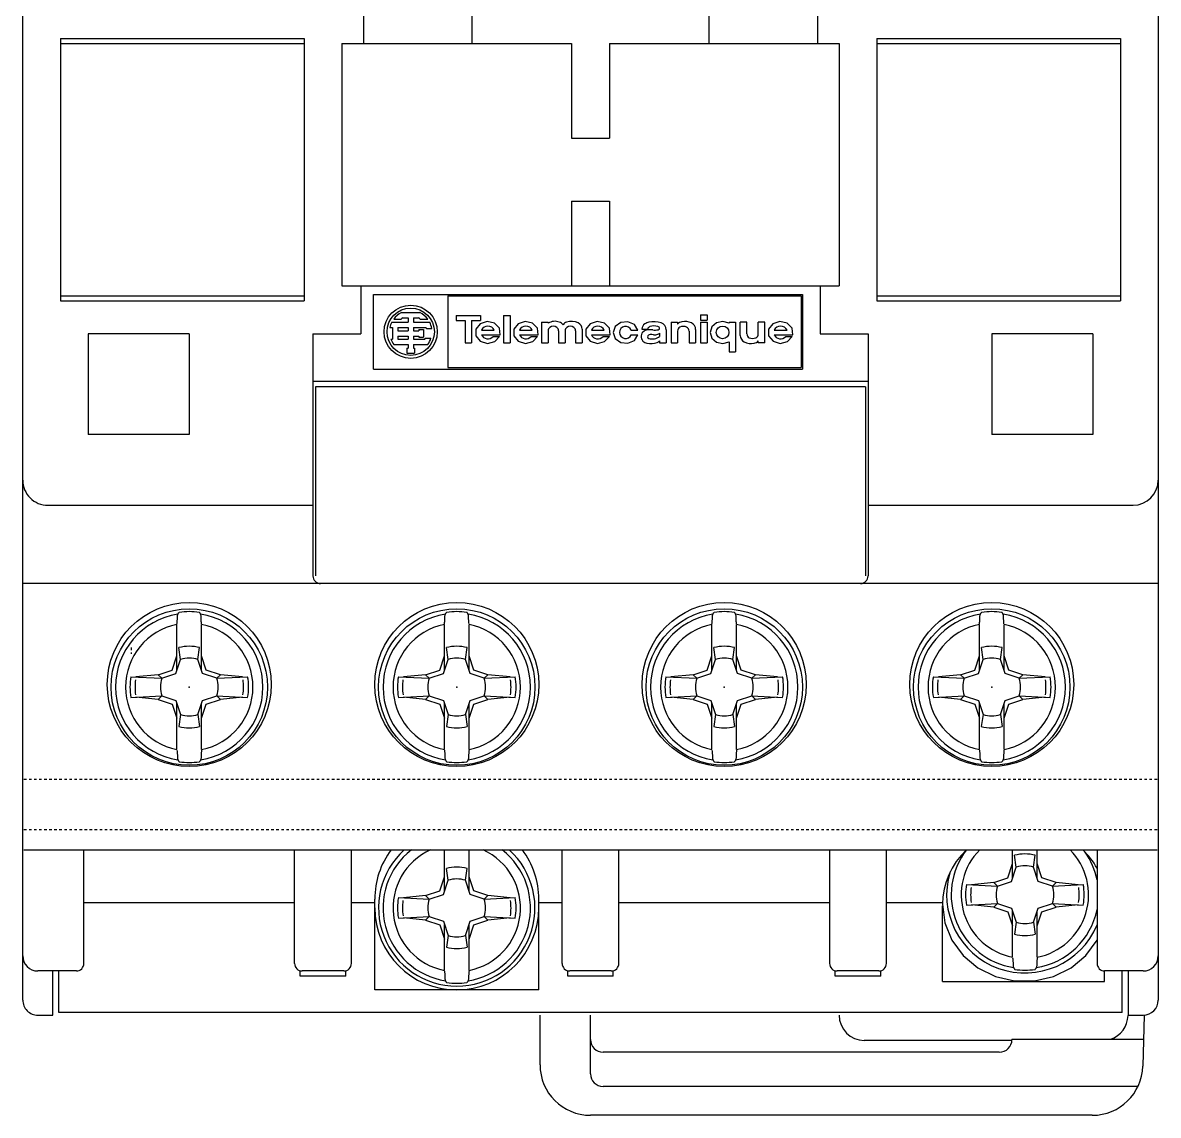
# Model space of a CAD drawing. Extents: x 0 to 45, y 0 to 74.3.
# Drawn here: x 0 to 45, y 0 to 43.29 of the extents above; entities that cross this region are included whole.
import ezdxf

# ---------------------------------------------------------------- set-up
doc = ezdxf.new("R2010")
doc.units = 0
doc.linetypes.add('CADRA_NC', pattern=[0.266568, 0.022214, -0.066642, 0.022214, -0.066642, 0.022214, -0.066642])
doc.layers.add('ALPHA', color=255, linetype='CONTINUOUS')
doc.layers.add('HACHURES', color=9, linetype='CONTINUOUS')

# ---------------------------------------------------------------- blocks, each defined once
blk = doc.blocks.new('SN_LC1E06-18')
at = {"layer": 'ALPHA'}
for p, q in [((0, -34.549942), (0, 34.549942)), ((44.999985, 34.549942), (44.999985, -34.549942)), ((13.5, 13.84996), (13.5, 3.34996)), ((17.800018, 13.84996), (17.800018, 3.34996)), ((27.200007, 3.34996), (27.200007, 13.84996)), ((31.499995, 13.84996), (31.499995, 3.34996)), ((1.5, 3.549957), (11.149994, 3.549957)), ((1.5, 3.549957), (1.5, -6.850037)), ((1.5, 3.34996), (11.149994, 3.34996)), ((11.149994, 3.549957), (11.149994, -6.850037)), ((12.649994, 3.34996), (21.75, 3.34996)), ((12.649994, 3.34996), (12.649994, -6.250046)), ((21.75, 3.34996), (21.75, -0.40004)), ((23.25, 3.34996), (32.350001, 3.34996)), ((23.25, 3.34996), (23.25, -0.40004)), ((32.350001, 3.34996), (32.350001, -6.250046)), ((33.850001, 3.549957), (43.499985, 3.549957)), ((33.850001, 3.549957), (33.850001, -6.850037)), ((33.850001, 3.34996), (43.499985, 3.34996)), ((43.499985, 3.549957), (43.499985, -6.850037)), ((21.75, -0.40004), (23.25, -0.40004)), ((21.75, -2.90004), (23.25, -2.90004)), ((21.75, -2.90004), (21.75, -6.250046)), ((23.25, -2.90004), (23.25, -6.250046)), ((12.649994, -6.250046), (32.350001, -6.250046)), ((13.400024, -6.250046), (13.400024, -8.15004)), ((31.600001, -6.250046), (31.600001, -8.15004)), ((1.5, -6.65004), (11.149994, -6.65004)), ((13.900024, -9.549988), (13.900024, -6.599621)), ((13.900024, -6.599621), (30.900008, -6.599621)), ((16.850389, -6.654057), (16.850389, -9.495552)), ((16.850389, -6.654057), (30.84558, -6.654057)), ((30.84558, -6.654057), (30.84558, -9.495552)), ((30.900008, -6.599621), (30.900008, -9.549988)), ((33.850001, -6.65004), (43.499985, -6.65004)), ((1.5, -6.850037), (11.149994, -6.850037)), ((33.850001, -6.850037), (43.499985, -6.850037)), ((14.700838, -7.569027), (14.995875, -7.569027)), ((15.007771, -7.31614), (15.742645, -7.31614)), ((15.0598, -7.526879), (15.269837, -7.526879)), ((15.269837, -7.526879), (15.269837, -7.695473)), ((15.480578, -7.526879), (15.690619, -7.526879)), ((15.480578, -7.526879), (15.480578, -7.695473)), ((15.75454, -7.569027), (16.049577, -7.569027)), ((17.171556, -7.427033), (17.171556, -7.624977)), ((17.171556, -7.427033), (18.147141, -7.427033)), ((17.171556, -7.624977), (17.528563, -7.624977)), ((17.528563, -7.624977), (17.528563, -8.515728)), ((17.790133, -7.624977), (18.147141, -7.624977)), ((17.790133, -7.624977), (17.790133, -8.515728)), ((18.147141, -7.427033), (18.147141, -7.624977)), ((19.055565, -7.427033), (19.317135, -7.427033)), ((19.055565, -7.427033), (19.055565, -8.515728)), ((19.317135, -7.427033), (19.317135, -8.515728)), ((26.856716, -7.407944), (27.118287, -7.407944)), ((26.856716, -7.407944), (26.856716, -7.609425)), ((26.856716, -7.609425), (27.118287, -7.609425)), ((27.118287, -7.407944), (27.118287, -7.609425)), ((14.549276, -7.906212), (14.65869, -7.906212)), ((14.622418, -7.695473), (15.269837, -7.695473)), ((14.65869, -7.906212), (14.65869, -8.369843)), ((14.869431, -7.906212), (15.269837, -7.906212)), ((14.869431, -7.906212), (14.869431, -8.032658)), ((14.869431, -8.032658), (15.269837, -8.032658)), ((15.269837, -7.906212), (15.269837, -8.032658)), ((15.480578, -7.695473), (16.127998, -7.695473)), ((15.480578, -7.906212), (15.480578, -8.032658)), ((15.480578, -7.906212), (15.984538, -7.906212)), ((15.480578, -8.032658), (15.691318, -8.032658)), ((15.691318, -7.990509), (15.880985, -7.990509)), ((15.691318, -7.990509), (15.691318, -8.032658)), ((15.880985, -7.990509), (15.880985, -8.285546)), ((15.994659, -7.948361), (16.208632, -7.948361)), ((18.180186, -8.010262), (18.686719, -8.010262)), ((19.68598, -8.010262), (20.192514, -8.010262)), ((20.561359, -7.688603), (20.822929, -7.688603)), ((20.561359, -7.688603), (20.561359, -8.515728)), ((20.822929, -7.688603), (20.822929, -7.739586)), ((20.822929, -8.033272), (20.822929, -8.515728)), ((21.232958, -8.033272), (21.232958, -8.515728)), ((21.494528, -8.033272), (21.494528, -8.515728)), ((21.904558, -8.033272), (21.904558, -8.515728)), ((22.166129, -7.976246), (22.166129, -8.515728)), ((22.534974, -8.010262), (23.041508, -8.010262)), ((24.112586, -8.008847), (24.377859, -8.008847)), ((24.537931, -7.971379), (24.767693, -7.971379)), ((25.499381, -7.992234), (25.499381, -8.515728)), ((25.690253, -7.688603), (25.951823, -7.688603)), ((25.690253, -7.688603), (25.690253, -8.515728)), ((25.951823, -7.688603), (25.951823, -7.770707)), ((25.951823, -8.045433), (25.951823, -8.515728)), ((26.40427, -8.045433), (26.40427, -8.515728)), ((26.66584, -7.979077), (26.66584, -8.515728)), ((26.856716, -7.688603), (27.118287, -7.688603)), ((26.856716, -7.688603), (26.856716, -8.515728)), ((27.118287, -7.688603), (27.118287, -8.515728)), ((27.990657, -7.688603), (28.252228, -7.688603)), ((27.990657, -7.688603), (27.990657, -7.730629)), ((28.252228, -7.688603), (28.252228, -8.864956)), ((28.697587, -7.688603), (28.436017, -7.688603)), ((28.436017, -8.225251), (28.436017, -7.688603)), ((28.697587, -8.15889), (28.697587, -7.688603)), ((29.411604, -7.688603), (29.150034, -7.688603)), ((29.150034, -8.158894), (29.150034, -7.688603)), ((29.411604, -8.515728), (29.411604, -7.688603)), ((29.780463, -8.010262), (30.286986, -8.010262)), ((2.600006, -8.15004), (2.600006, -12.149918)), ((6.600006, -8.15004), (2.600006, -8.15004)), ((6.600006, -8.15004), (6.600006, -12.149918)), ((11.5, -8.15004), (13.400024, -8.15004)), ((11.5, -8.15004), (11.5, -17.749955)), ((14.585564, -8.369843), (14.65869, -8.369843)), ((14.869431, -8.243397), (14.869431, -8.369843)), ((14.869431, -8.243397), (15.269837, -8.243397)), ((14.869431, -8.369843), (15.269837, -8.369843)), ((15.269837, -8.243397), (15.269837, -8.369843)), ((15.480578, -8.243397), (15.691318, -8.243397)), ((15.480578, -8.243397), (15.480578, -8.369843)), ((15.480578, -8.369843), (15.934365, -8.369843)), ((15.691318, -8.243397), (15.691318, -8.285546)), ((15.691318, -8.285546), (15.880985, -8.285546)), ((15.954652, -8.327694), (16.17934, -8.327694)), ((17.528563, -8.515728), (17.790133, -8.515728)), ((18.180186, -8.194065), (18.920585, -8.194065)), ((18.640774, -8.264759), (18.895683, -8.264759)), ((19.055565, -8.515728), (19.317135, -8.515728)), ((19.68598, -8.194065), (20.42638, -8.194065)), ((20.146573, -8.264759), (20.401477, -8.264759)), ((20.561359, -8.515728), (20.822929, -8.515728)), ((21.232958, -8.515728), (21.494528, -8.515728)), ((21.904558, -8.515728), (22.166129, -8.515728)), ((22.534974, -8.194065), (23.275374, -8.194065)), ((22.995563, -8.264759), (23.250472, -8.264759)), ((24.112586, -8.195481), (24.377859, -8.195481)), ((25.237811, -8.124478), (25.237811, -8.260319)), ((25.237811, -8.432515), (25.237811, -8.515728)), ((25.237811, -8.515728), (25.499381, -8.515728)), ((25.690253, -8.515728), (25.951823, -8.515728)), ((26.40427, -8.515728), (26.66584, -8.515728)), ((26.856716, -8.515728), (27.118287, -8.515728)), ((27.990657, -8.473698), (27.990657, -8.864956)), ((29.150034, -8.515728), (29.150034, -8.433621)), ((29.411604, -8.515728), (29.150034, -8.515728)), ((29.780463, -8.194065), (30.520858, -8.194065)), ((30.241057, -8.264759), (30.495955, -8.264759)), ((31.600001, -8.15004), (33.499995, -8.15004)), ((33.499995, -8.15004), (33.499995, -17.749955)), ((42.399994, -8.15004), (38.400004, -8.15004)), ((38.400004, -8.15004), (38.400004, -12.149918)), ((42.399994, -8.15004), (42.399994, -12.149918)), ((14.700838, -8.580582), (15.269837, -8.580582)), ((15.227688, -8.7281), (15.227688, -8.917767)), ((15.227688, -8.7281), (15.269837, -8.7281)), ((15.227688, -8.917767), (15.522726, -8.917767)), ((15.269837, -8.580582), (15.269837, -8.7281)), ((15.480578, -8.580582), (15.480578, -8.7281)), ((15.480578, -8.580582), (16.049577, -8.580582)), ((15.480578, -8.7281), (15.522726, -8.7281)), ((15.522726, -8.7281), (15.522726, -8.917767)), ((27.990657, -8.864956), (28.252228, -8.864956)), ((13.900024, -9.549988), (30.900008, -9.549988)), ((16.850389, -9.495552), (30.84558, -9.495552)), ((33.499995, -10.049973), (11.5, -10.049973)), ((11.600006, -10.24997), (11.600006, -17.749955)), ((33.400004, -10.24997), (11.600006, -10.24997)), ((33.400004, -10.24997), (33.400004, -17.749955)), ((6.600006, -12.149918), (2.600006, -12.149918)), ((42.399994, -12.149918), (38.400004, -12.149918)), ((1, -14.949875), (11.5, -14.949875)), ((33.499995, -14.949875), (43.999985, -14.949875)), ((44.999985, -18.049958), (0, -18.049958)), ((0.050018, -28.599915), (44.949966, -28.599915)), ((2.424988, -33.099915), (2.424988, -28.599915)), ((10.774994, -33.099915), (10.774994, -28.599915)), ((13.024994, -33.099915), (13.024994, -28.599915)), ((21.375, -33.099915), (21.375, -28.599915)), ((23.625, -33.099915), (23.625, -28.599915)), ((31.975001, -28.599915), (31.975001, -33.099915)), ((34.225001, -33.099915), (34.225001, -28.599915)), ((42.574997, -28.599915), (42.574997, -33.099915)), ((13.950012, -34.149887), (13.950012, -30.549942)), ((20.450012, -34.149887), (20.450012, -30.549942)), ((10.774994, -30.699845), (2.424988, -30.699845)), ((13.950012, -30.699845), (13.024994, -30.699845)), ((21.375, -30.699845), (20.450012, -30.699845)), ((31.975001, -30.699845), (23.625, -30.699845)), ((36.450541, -30.699845), (34.225001, -30.699845)), ((36.450541, -33.8172), (36.450541, -30.81427)), ((2.125, -33.399887), (0.600006, -33.399887)), ((1.200012, -35.149887), (1.200012, -33.399887)), ((1.425018, -35.049942), (1.425018, -33.399887)), ((11, -33.599915), (11, -33.399887)), ((12.799988, -33.599915), (11, -33.599915)), ((12.725006, -33.399887), (11.075012, -33.399887)), ((12.799988, -33.599915), (12.799988, -33.399887)), ((21.600006, -33.599915), (21.600006, -33.399887)), ((23.399994, -33.599915), (21.600006, -33.599915)), ((23.325012, -33.399887), (21.675018, -33.399887)), ((23.399994, -33.599915), (23.399994, -33.399887)), ((32.199977, -33.599915), (32.199977, -33.399887)), ((33.999965, -33.599915), (32.199977, -33.599915)), ((33.925014, -33.399887), (32.27502, -33.399887)), ((33.999965, -33.599915), (33.999965, -33.399887)), ((42.863693, -33.8172), (42.863693, -33.399887)), ((44.399994, -33.399887), (42.875, -33.399887)), ((43.574982, -35.049942), (43.574982, -33.399887)), ((43.799988, -33.399887), (43.799988, -35.149887)), ((20.450012, -34.149887), (13.950012, -34.149887)), ((36.450541, -33.8172), (42.863693, -33.8172)), ((43.574982, -35.049942), (1.425018, -35.049942)), ((0.600006, -35.149887), (1.200012, -35.149887)), ((20.500002, -37.11663), (20.500002, -35.150003)), ((22.500001, -37.473122), (22.500001, -35.150003)), ((43.799988, -35.149887), (44.399979, -35.149887)), ((44.438021, -35.149976), (44.385153, -37.168968)), ((39.164993, -36.149872), (33.349848, -36.149872)), ((38.699955, -36.616631), (23.000001, -36.616631)), ((42.385866, -39.116629), (22.500001, -39.116629))]:
    blk.add_line(p, q, dxfattribs=at)
at = {"layer": 'ALPHA', "color": 1}
for p, q in [((6.110968, -21.49446), (6.110968, -19.672717)), ((7.08771, -21.490465), (7.08771, -19.672454)), ((16.710974, -21.49446), (16.710974, -19.672717)), ((17.687716, -21.490465), (17.687716, -19.672454)), ((27.310976, -21.49446), (27.310976, -19.672717)), ((28.287718, -21.490465), (28.287718, -19.672454)), ((37.910966, -21.49446), (37.910966, -19.672717)), ((38.887708, -21.490465), (38.887708, -19.672454)), ((6.255001, -21.058115), (6.188255, -20.588275)), ((6.944998, -21.058119), (7.01115, -20.588115)), ((16.855007, -21.058115), (16.788261, -20.588275)), ((17.545004, -21.058119), (17.611156, -20.588115)), ((27.455009, -21.058115), (27.388263, -20.588275)), ((28.145006, -21.058119), (28.211158, -20.588115)), ((38.054999, -21.058115), (37.988253, -20.588275)), ((38.744996, -21.058119), (38.811148, -20.588115)), ((5.924326, -21.479507), (6.110963, -20.914083)), ((6.069668, -21.619578), (6.254997, -21.058116)), ((7.130326, -21.61957), (6.944997, -21.058111)), ((7.273033, -21.476864), (7.087705, -20.915405)), ((16.524332, -21.479507), (16.710969, -20.914083)), ((16.669674, -21.619578), (16.855003, -21.058116)), ((17.730332, -21.61957), (17.545003, -21.058111)), ((17.873039, -21.476864), (17.687711, -20.915405)), ((27.124334, -21.479507), (27.310971, -20.914083)), ((27.269676, -21.619578), (27.455005, -21.058116)), ((28.330334, -21.61957), (28.145005, -21.058111)), ((28.473041, -21.476864), (28.287713, -20.915405)), ((37.724324, -21.479507), (37.910961, -20.914083)), ((37.869666, -21.619578), (38.054995, -21.058116)), ((38.930324, -21.61957), (38.744995, -21.058111)), ((39.073031, -21.476864), (38.887703, -20.915405)), ((5.366837, -21.663527), (5.924327, -21.479509)), ((7.834495, -21.662197), (7.273036, -21.476869)), ((15.966843, -21.663527), (16.524333, -21.479509)), ((18.434501, -21.662197), (17.873042, -21.476869)), ((26.566845, -21.663527), (27.124335, -21.479509)), ((29.034503, -21.662197), (28.473044, -21.476869)), ((37.166835, -21.663527), (37.724325, -21.479509)), ((39.634493, -21.662197), (39.073034, -21.476869)), ((4.285885, -21.740842), (5.508218, -21.804902)), ((5.366839, -21.663524), (4.487256, -21.751396)), ((5.508211, -21.8049), (5.366838, -21.663528)), ((5.50821, -21.804897), (6.069669, -21.61957)), ((7.691787, -21.804903), (7.130329, -21.619574)), ((7.691787, -21.804904), (7.834493, -21.662197)), ((7.691793, -21.8049), (8.914127, -21.74084)), ((8.712755, -21.751394), (7.833173, -21.663523)), ((14.885891, -21.740842), (16.108224, -21.804902)), ((15.966845, -21.663524), (15.087262, -21.751396)), ((16.108217, -21.8049), (15.966844, -21.663528)), ((16.108216, -21.804897), (16.669675, -21.61957)), ((18.291793, -21.804903), (17.730335, -21.619574)), ((18.291793, -21.804904), (18.434499, -21.662197)), ((18.291799, -21.8049), (19.514133, -21.74084)), ((19.312761, -21.751394), (18.433179, -21.663523)), ((25.485893, -21.740842), (26.708226, -21.804902)), ((26.566847, -21.663524), (25.687264, -21.751396)), ((26.708219, -21.8049), (26.566846, -21.663528)), ((26.708218, -21.804897), (27.269677, -21.61957)), ((28.891795, -21.804903), (28.330337, -21.619574)), ((28.891795, -21.804904), (29.034501, -21.662197)), ((28.891801, -21.8049), (30.114135, -21.74084)), ((29.912763, -21.751394), (29.033181, -21.663523)), ((36.085883, -21.740842), (37.308216, -21.804902)), ((37.166837, -21.663524), (36.287254, -21.751396)), ((37.308209, -21.8049), (37.166836, -21.663528)), ((37.308208, -21.804897), (37.869667, -21.61957)), ((39.491785, -21.804903), (38.930327, -21.619574)), ((39.491785, -21.804904), (39.634491, -21.662197)), ((39.491791, -21.8049), (40.714125, -21.74084)), ((40.512753, -21.751394), (39.633171, -21.663523)), ((4.285884, -22.558954), (5.508218, -22.494894)), ((5.365501, -22.637611), (5.50821, -22.494903)), ((5.508208, -22.494906), (6.069667, -22.680235)), ((7.130328, -22.680231), (7.691789, -22.494902)), ((7.834494, -22.637611), (7.691785, -22.494902)), ((7.691792, -22.494891), (8.914126, -22.558951)), ((14.88589, -22.558954), (16.108224, -22.494894)), ((15.965507, -22.637611), (16.108216, -22.494903)), ((16.108214, -22.494906), (16.669673, -22.680235)), ((17.730334, -22.680231), (18.291795, -22.494902)), ((18.4345, -22.637611), (18.291791, -22.494902)), ((18.291798, -22.494891), (19.514132, -22.558951)), ((25.485892, -22.558954), (26.708226, -22.494894)), ((26.565509, -22.637611), (26.708218, -22.494903)), ((26.708216, -22.494906), (27.269675, -22.680235)), ((28.330336, -22.680231), (28.891797, -22.494902)), ((29.034502, -22.637611), (28.891793, -22.494902)), ((28.8918, -22.494891), (30.114134, -22.558951)), ((36.085882, -22.558954), (37.308216, -22.494894)), ((37.165499, -22.637611), (37.308208, -22.494903)), ((37.308206, -22.494906), (37.869665, -22.680235)), ((38.930326, -22.680231), (39.491787, -22.494902)), ((39.634492, -22.637611), (39.491783, -22.494902)), ((39.49179, -22.494891), (40.714124, -22.558951)), ((5.365499, -22.637607), (4.487265, -22.548402)), ((5.365498, -22.637613), (5.926961, -22.822943)), ((5.926962, -22.822939), (6.112289, -23.384396)), ((6.069669, -22.680231), (6.254995, -23.241683)), ((6.110968, -24.627091), (6.110968, -22.805344)), ((6.945, -23.241687), (7.130325, -22.680236)), ((7.08771, -24.627351), (7.08771, -22.809342)), ((7.08771, -23.3844), (7.273035, -22.822946)), ((7.273033, -22.822929), (7.834493, -22.637599)), ((8.712747, -22.548401), (7.834513, -22.637605)), ((15.965505, -22.637607), (15.087271, -22.548402)), ((15.965504, -22.637613), (16.526967, -22.822943)), ((16.526968, -22.822939), (16.712295, -23.384396)), ((16.669675, -22.680231), (16.855001, -23.241683)), ((16.710974, -24.627091), (16.710974, -22.805344)), ((17.545006, -23.241687), (17.730331, -22.680236)), ((17.687716, -24.627351), (17.687716, -22.809342)), ((17.687716, -23.3844), (17.873041, -22.822946)), ((17.873039, -22.822929), (18.434499, -22.637599)), ((19.312753, -22.548401), (18.434519, -22.637605)), ((26.565507, -22.637607), (25.687273, -22.548402)), ((26.565506, -22.637613), (27.126969, -22.822943)), ((27.12697, -22.822939), (27.312297, -23.384396)), ((27.269677, -22.680231), (27.455003, -23.241683)), ((27.310976, -24.627091), (27.310976, -22.805344)), ((28.145008, -23.241687), (28.330333, -22.680236)), ((28.287718, -24.627351), (28.287718, -22.809342)), ((28.287718, -23.3844), (28.473043, -22.822946)), ((28.473041, -22.822929), (29.034501, -22.637599)), ((29.912755, -22.548401), (29.034521, -22.637605)), ((37.165497, -22.637607), (36.287263, -22.548402)), ((37.165496, -22.637613), (37.726959, -22.822943)), ((37.72696, -22.822939), (37.912287, -23.384396)), ((37.869667, -22.680231), (38.054993, -23.241683)), ((37.910966, -24.627091), (37.910966, -22.805344)), ((38.744998, -23.241687), (38.930323, -22.680236)), ((38.887708, -24.627351), (38.887708, -22.809342)), ((38.887708, -23.3844), (39.073033, -22.822946)), ((39.073031, -22.822929), (39.634491, -22.637599)), ((40.512745, -22.548401), (39.634511, -22.637605)), ((6.255001, -23.241679), (6.187697, -23.711369)), ((6.944999, -23.24168), (7.011703, -23.711532)), ((16.855007, -23.241679), (16.787703, -23.711369)), ((17.545005, -23.24168), (17.611709, -23.711532)), ((27.455009, -23.241679), (27.387705, -23.711369)), ((28.145007, -23.24168), (28.211711, -23.711532)), ((38.054999, -23.241679), (37.987695, -23.711369)), ((38.744997, -23.24168), (38.811701, -23.711532)), ((16.710954, -30.244446), (16.710954, -28.599915)), ((17.687699, -30.24054), (17.687699, -28.599915)), ((39.225372, -29.723267), (39.225372, -28.599915)), ((40.202118, -29.719208), (40.202118, -28.599915)), ((39.038727, -29.708273), (39.225363, -29.142851)), ((39.369415, -29.286782), (39.302687, -28.817057)), ((40.059427, -29.286848), (40.125595, -28.816719)), ((40.38739, -29.70549), (40.202097, -29.144141)), ((16.524372, -30.229527), (16.711008, -29.664105)), ((16.855011, -29.808009), (16.78828, -29.338269)), ((17.545052, -29.807974), (17.6112, -29.337996)), ((17.873083, -30.226855), (17.687738, -29.665345)), ((39.184074, -29.848355), (39.36941, -29.286875)), ((40.244703, -29.848229), (40.05941, -29.286879)), ((16.669709, -30.369589), (16.85504, -29.808123)), ((17.730334, -30.369454), (17.545037, -29.808089)), ((37.400307, -29.969542), (38.622643, -30.033602)), ((38.481282, -29.892289), (37.60169, -29.98016)), ((38.622597, -30.03365), (38.481155, -29.892208)), ((38.481208, -29.892186), (39.038704, -29.708166)), ((38.622589, -30.033537), (39.18404, -29.848212)), ((40.80619, -30.033657), (40.244724, -29.848328)), ((40.948895, -29.890929), (40.387444, -29.705603)), ((40.806129, -30.033585), (40.948832, -29.890883)), ((40.80621, -30.033631), (42.02853, -29.96957)), ((41.827158, -29.980183), (40.947594, -29.892313)), ((14.885921, -30.490843), (16.108258, -30.554903)), ((15.96689, -30.413548), (15.087296, -30.501421)), ((16.108189, -30.55485), (15.966856, -30.413517)), ((15.966887, -30.413525), (16.524368, -30.229512)), ((16.108253, -30.55488), (16.669705, -30.369555)), ((18.291827, -30.554928), (17.730376, -30.369603)), ((18.434546, -30.412203), (17.873066, -30.226868)), ((18.291799, -30.554905), (18.434502, -30.412201)), ((18.291825, -30.554942), (19.514147, -30.490881)), ((19.312801, -30.501368), (18.433223, -30.413496)), ((37.400311, -30.787621), (38.622629, -30.723563)), ((38.479932, -30.866295), (37.601699, -30.77709)), ((38.479829, -30.866261), (38.622532, -30.723557)), ((38.479899, -30.866349), (39.041365, -31.05168)), ((38.622614, -30.723639), (39.18408, -30.908968)), ((39.184088, -30.908985), (39.369432, -31.470494)), ((39.225372, -32.855774), (39.225372, -31.03415)), ((40.059416, -31.470436), (40.244741, -30.908985)), ((40.202118, -32.856079), (40.202118, -31.038056)), ((40.244747, -30.909022), (40.806198, -30.723696)), ((40.387436, -31.051661), (40.948889, -30.866333)), ((40.948864, -30.866337), (40.806162, -30.723633)), ((40.806217, -30.723534), (42.028555, -30.787594)), ((41.827143, -30.777048), (40.948917, -30.866253)), ((14.885914, -31.308934), (16.108251, -31.244873)), ((15.96555, -31.387606), (15.087317, -31.298401)), ((15.965498, -31.387581), (16.108201, -31.244877)), ((15.965525, -31.387575), (16.527006, -31.572911)), ((16.108235, -31.244879), (16.669686, -31.430207)), ((16.669688, -31.430172), (16.855033, -31.991682)), ((17.545047, -31.991707), (17.730371, -31.430256)), ((17.730348, -31.430228), (18.2918, -31.2449)), ((17.873024, -31.572869), (18.43449, -31.387537)), ((18.434426, -31.387549), (18.291712, -31.244835)), ((18.291832, -31.244835), (19.514169, -31.308894)), ((19.312769, -31.298336), (18.434536, -31.387541)), ((39.041372, -31.051733), (39.22666, -31.613068)), ((39.369408, -31.470326), (39.302114, -31.939955)), ((40.05938, -31.470391), (40.126091, -31.940289)), ((40.202127, -31.61315), (40.387451, -31.051699)), ((16.527002, -31.572911), (16.712347, -32.134421)), ((16.710954, -33.377091), (16.710954, -31.555313)), ((17.687699, -33.377411), (17.687699, -31.559388)), ((17.687743, -32.134417), (17.873068, -31.572964)), ((16.855037, -31.991688), (16.78774, -32.461333)), ((17.544993, -31.991751), (17.611681, -32.461483))]:
    blk.add_line(p, q, dxfattribs=at)
at = {"layer": 'ALPHA'}
for points in [[(18.920589, -8.194065), (18.892838, -7.933536), (18.698707, -7.73408), (18.408507, -7.667936), (18.127342, -7.75906), (17.957045, -7.974449), (17.959294, -8.236092), (18.133274, -8.449229), (18.415974, -8.536665), (18.705005, -8.466732), (18.895685, -8.264759)], [(18.686722, -8.010259), (18.646131, -7.945552), (18.586672, -7.894739), (18.513619, -7.862329), (18.433454, -7.851196), (18.353289, -7.862329), (18.280237, -7.894739), (18.220777, -7.945552), (18.180186, -8.010258)], [(20.426407, -8.193969), (20.398593, -7.933455), (20.204425, -7.734038), (19.914222, -7.66794), (19.633083, -7.759096), (19.462823, -7.974496), (19.465102, -8.23613), (19.639096, -8.449247), (19.921791, -8.536665), (20.210809, -8.466727), (20.401479, -8.264759)], [(20.192517, -8.010259), (20.151926, -7.945552), (20.092466, -7.894739), (20.019413, -7.862329), (19.939249, -7.851196), (19.859084, -7.862329), (19.786031, -7.894739), (19.726572, -7.945552), (19.685981, -8.010258)], [(23.275401, -8.193969), (23.247587, -7.933455), (23.053419, -7.734038), (22.763217, -7.66794), (22.482077, -7.759096), (22.311817, -7.974496), (22.314096, -8.23613), (22.48809, -8.449247), (22.770785, -8.536665), (23.059803, -8.466727), (23.250474, -8.264759)], [(23.041511, -8.010259), (23.00092, -7.945552), (22.94146, -7.894739), (22.868408, -7.862329), (22.788243, -7.851196), (22.708078, -7.862329), (22.635025, -7.894739), (22.575566, -7.945552), (22.534975, -8.010258)], [(24.377858, -8.008845), (24.237822, -7.789861), (23.982445, -7.67476), (23.696676, -7.701828), (23.475572, -7.862062), (23.392679, -8.102162), (23.475572, -8.342262), (23.696677, -8.502496), (23.982446, -8.529564), (24.237822, -8.414462), (24.377858, -8.195478)], [(27.990659, -7.730629), (27.743064, -7.667453), (27.493193, -7.723216), (27.309411, -7.882661), (27.242003, -8.102162), (27.309411, -8.321663), (27.493193, -8.481107), (27.743064, -8.53687), (27.990659, -8.473695)], [(30.52088, -8.193969), (30.493065, -7.933455), (30.298898, -7.734038), (30.008695, -7.66794), (29.727555, -7.759096), (29.557295, -7.974496), (29.559575, -8.23613), (29.733568, -8.449247), (30.016263, -8.536665), (30.305281, -8.466727), (30.495952, -8.264759)], [(30.286989, -8.010259), (30.246398, -7.945552), (30.186939, -7.894739), (30.113886, -7.862329), (30.033721, -7.851196), (29.953556, -7.862329), (29.880504, -7.894739), (29.821044, -7.945552), (29.780453, -8.010258)], [(18.180186, -8.194065), (18.213956, -8.250554), (18.262226, -8.297241), (18.321807, -8.331041), (18.388764, -8.349721), (18.458673, -8.352048), (18.526915, -8.337867), (18.588984, -8.308116), (18.640779, -8.264759)], [(19.685981, -8.194065), (19.719751, -8.250554), (19.768021, -8.297241), (19.827602, -8.331041), (19.894558, -8.349721), (19.964467, -8.352048), (20.03271, -8.337867), (20.094779, -8.308116), (20.146573, -8.264759)], [(22.534975, -8.194065), (22.568745, -8.250554), (22.617015, -8.297241), (22.676596, -8.331041), (22.743553, -8.349721), (22.813461, -8.352048), (22.881704, -8.337867), (22.943773, -8.308116), (22.995568, -8.264759)], [(29.780453, -8.194065), (29.814223, -8.250554), (29.862493, -8.297241), (29.922074, -8.331041), (29.989031, -8.349721), (30.05894, -8.352048), (30.127182, -8.337867), (30.189251, -8.308116), (30.241046, -8.264759)]]:
    blk.add_lwpolyline(points, dxfattribs=at)
at = {"layer": 'ALPHA', "color": 1}
for points in [[(6.113218, -19.64443), (6.115897, -19.616251), (6.118809, -19.58812), (6.121758, -19.559976), (6.124549, -19.531759), (6.126985, -19.503409), (6.128869, -19.474863), (6.130006, -19.446063), (6.130331, -19.422771), (6.130458, -19.399404), (6.130798, -19.37609), (6.131759, -19.352956), (6.133751, -19.330131), (6.137183, -19.307743), (6.142465, -19.285919), (6.150006, -19.264788), (6.154639, -19.25471), (6.159855, -19.244839), (6.165593, -19.235186), (6.171792, -19.225762), (6.178394, -19.216577), (6.185337, -19.207641), (6.192561, -19.198964), (6.200006, -19.190556)], [(7.085708, -19.644195), (7.083258, -19.616045), (7.080553, -19.587944), (7.077788, -19.559831), (7.075157, -19.531647), (7.072854, -19.503331), (7.071072, -19.474823), (7.070006, -19.446063), (7.069715, -19.422768), (7.069605, -19.3994), (7.069269, -19.376085), (7.068303, -19.352952), (7.066299, -19.330128), (7.062853, -19.307741), (7.057557, -19.285918), (7.050006, -19.264788), (7.04537, -19.25471), (7.040153, -19.244839), (7.034415, -19.235187), (7.028216, -19.225762), (7.021616, -19.216577), (7.014674, -19.207641), (7.007451, -19.198964), (7.000006, -19.190556)], [(16.713224, -19.64443), (16.715903, -19.616251), (16.718815, -19.58812), (16.721764, -19.559976), (16.724555, -19.531759), (16.726991, -19.503409), (16.728875, -19.474863), (16.730012, -19.446063), (16.730337, -19.422771), (16.730464, -19.399404), (16.730804, -19.37609), (16.731765, -19.352956), (16.733757, -19.330131), (16.737189, -19.307743), (16.742471, -19.285919), (16.750012, -19.264788), (16.754645, -19.25471), (16.759861, -19.244839), (16.765599, -19.235186), (16.771798, -19.225762), (16.7784, -19.216577), (16.785343, -19.207641), (16.792567, -19.198964), (16.800012, -19.190556)], [(17.685714, -19.644195), (17.683264, -19.616045), (17.680559, -19.587944), (17.677794, -19.559831), (17.675163, -19.531647), (17.67286, -19.503331), (17.671078, -19.474823), (17.670012, -19.446063), (17.669721, -19.422768), (17.669611, -19.3994), (17.669275, -19.376085), (17.668309, -19.352952), (17.666305, -19.330128), (17.662859, -19.307741), (17.657563, -19.285918), (17.650012, -19.264788), (17.645376, -19.25471), (17.640159, -19.244839), (17.634421, -19.235187), (17.628222, -19.225762), (17.621622, -19.216577), (17.61468, -19.207641), (17.607457, -19.198964), (17.600012, -19.190556)], [(27.313226, -19.64443), (27.315905, -19.616251), (27.318817, -19.58812), (27.321766, -19.559976), (27.324557, -19.531759), (27.326993, -19.503409), (27.328877, -19.474863), (27.330014, -19.446063), (27.330339, -19.422771), (27.330466, -19.399404), (27.330806, -19.37609), (27.331767, -19.352956), (27.333759, -19.330131), (27.337191, -19.307743), (27.342473, -19.285919), (27.350014, -19.264788), (27.354647, -19.25471), (27.359863, -19.244839), (27.365601, -19.235186), (27.3718, -19.225762), (27.378402, -19.216577), (27.385345, -19.207641), (27.392569, -19.198964), (27.400014, -19.190556)], [(28.285716, -19.644195), (28.283266, -19.616045), (28.280561, -19.587944), (28.277796, -19.559831), (28.275165, -19.531647), (28.272862, -19.503331), (28.27108, -19.474823), (28.270014, -19.446063), (28.269723, -19.422768), (28.269613, -19.3994), (28.269277, -19.376085), (28.268311, -19.352952), (28.266307, -19.330128), (28.262861, -19.307741), (28.257565, -19.285918), (28.250014, -19.264788), (28.245378, -19.25471), (28.240161, -19.244839), (28.234423, -19.235187), (28.228224, -19.225762), (28.221624, -19.216577), (28.214682, -19.207641), (28.207459, -19.198964), (28.200014, -19.190556)], [(37.913216, -19.64443), (37.915895, -19.616251), (37.918807, -19.58812), (37.921756, -19.559976), (37.924547, -19.531759), (37.926983, -19.503409), (37.928867, -19.474863), (37.930004, -19.446063), (37.930329, -19.422771), (37.930456, -19.399404), (37.930796, -19.37609), (37.931757, -19.352956), (37.933749, -19.330131), (37.937181, -19.307743), (37.942463, -19.285919), (37.950004, -19.264788), (37.954637, -19.25471), (37.959853, -19.244839), (37.965591, -19.235186), (37.97179, -19.225762), (37.978392, -19.216577), (37.985335, -19.207641), (37.992559, -19.198964), (38.000004, -19.190556)], [(38.885706, -19.644195), (38.883256, -19.616045), (38.880551, -19.587944), (38.877786, -19.559831), (38.875155, -19.531647), (38.872852, -19.503331), (38.87107, -19.474823), (38.870004, -19.446063), (38.869713, -19.422768), (38.869603, -19.3994), (38.869267, -19.376085), (38.868301, -19.352952), (38.866297, -19.330128), (38.862851, -19.307741), (38.857555, -19.285918), (38.850004, -19.264788), (38.845368, -19.25471), (38.840151, -19.244839), (38.834413, -19.235187), (38.828214, -19.225762), (38.821614, -19.216577), (38.814672, -19.207641), (38.807449, -19.198964), (38.800004, -19.190556)], [(6.113218, -24.65538), (6.115897, -24.683559), (6.118809, -24.71169), (6.121758, -24.739833), (6.124549, -24.768049), (6.126985, -24.7964), (6.128869, -24.824945), (6.130006, -24.853745), (6.130331, -24.877037), (6.130458, -24.900404), (6.130798, -24.923718), (6.131759, -24.946852), (6.133751, -24.969677), (6.137183, -24.992065), (6.142465, -25.013889), (6.150006, -25.03502), (6.154639, -25.045098), (6.159855, -25.054969), (6.165593, -25.064622), (6.171792, -25.074047), (6.178394, -25.083232), (6.185337, -25.092169), (6.192561, -25.100846), (6.200006, -25.109254)], [(7.085708, -24.65561), (7.083258, -24.68376), (7.080553, -24.711862), (7.077788, -24.739975), (7.075157, -24.76816), (7.072854, -24.796476), (7.071072, -24.824985), (7.070006, -24.853745), (7.069715, -24.87704), (7.069605, -24.900408), (7.069269, -24.923723), (7.068303, -24.946856), (7.066299, -24.96968), (7.062853, -24.992067), (7.057557, -25.013889), (7.050006, -25.03502), (7.04537, -25.045098), (7.040153, -25.054969), (7.034415, -25.064622), (7.028216, -25.074046), (7.021616, -25.083232), (7.014674, -25.092169), (7.007451, -25.100846), (7.000006, -25.109254)], [(16.713224, -24.65538), (16.715903, -24.683559), (16.718815, -24.71169), (16.721764, -24.739833), (16.724555, -24.768049), (16.726991, -24.7964), (16.728875, -24.824945), (16.730012, -24.853745), (16.730337, -24.877037), (16.730464, -24.900404), (16.730804, -24.923718), (16.731765, -24.946852), (16.733757, -24.969677), (16.737189, -24.992065), (16.742471, -25.013889), (16.750012, -25.03502), (16.754645, -25.045098), (16.759861, -25.054969), (16.765599, -25.064622), (16.771798, -25.074047), (16.7784, -25.083232), (16.785343, -25.092169), (16.792567, -25.100846), (16.800012, -25.109254)], [(17.685714, -24.65561), (17.683264, -24.68376), (17.680559, -24.711862), (17.677794, -24.739975), (17.675163, -24.76816), (17.67286, -24.796476), (17.671078, -24.824985), (17.670012, -24.853745), (17.669721, -24.87704), (17.669611, -24.900408), (17.669275, -24.923723), (17.668309, -24.946856), (17.666305, -24.96968), (17.662859, -24.992067), (17.657563, -25.013889), (17.650012, -25.03502), (17.645376, -25.045098), (17.640159, -25.054969), (17.634421, -25.064622), (17.628222, -25.074046), (17.621622, -25.083232), (17.61468, -25.092169), (17.607457, -25.100846), (17.600012, -25.109254)], [(27.313226, -24.65538), (27.315905, -24.683559), (27.318817, -24.71169), (27.321766, -24.739833), (27.324557, -24.768049), (27.326993, -24.7964), (27.328877, -24.824945), (27.330014, -24.853745), (27.330339, -24.877037), (27.330466, -24.900404), (27.330806, -24.923718), (27.331767, -24.946852), (27.333759, -24.969677), (27.337191, -24.992065), (27.342473, -25.013889), (27.350014, -25.03502), (27.354647, -25.045098), (27.359863, -25.054969), (27.365601, -25.064622), (27.3718, -25.074047), (27.378402, -25.083232), (27.385345, -25.092169), (27.392569, -25.100846), (27.400014, -25.109254)], [(28.285716, -24.65561), (28.283266, -24.68376), (28.280561, -24.711862), (28.277796, -24.739975), (28.275165, -24.76816), (28.272862, -24.796476), (28.27108, -24.824985), (28.270014, -24.853745), (28.269723, -24.87704), (28.269613, -24.900408), (28.269277, -24.923723), (28.268311, -24.946856), (28.266307, -24.96968), (28.262861, -24.992067), (28.257565, -25.013889), (28.250014, -25.03502), (28.245378, -25.045098), (28.240161, -25.054969), (28.234423, -25.064622), (28.228224, -25.074046), (28.221624, -25.083232), (28.214682, -25.092169), (28.207459, -25.100846), (28.200014, -25.109254)], [(37.913216, -24.65538), (37.915895, -24.683559), (37.918807, -24.71169), (37.921756, -24.739833), (37.924547, -24.768049), (37.926983, -24.7964), (37.928867, -24.824945), (37.930004, -24.853745), (37.930329, -24.877037), (37.930456, -24.900404), (37.930796, -24.923718), (37.931757, -24.946852), (37.933749, -24.969677), (37.937181, -24.992065), (37.942463, -25.013889), (37.950004, -25.03502), (37.954637, -25.045098), (37.959853, -25.054969), (37.965591, -25.064622), (37.97179, -25.074047), (37.978392, -25.083232), (37.985335, -25.092169), (37.992559, -25.100846), (38.000004, -25.109254)], [(38.885706, -24.65561), (38.883256, -24.68376), (38.880551, -24.711862), (38.877786, -24.739975), (38.875155, -24.76816), (38.872852, -24.796476), (38.87107, -24.824985), (38.870004, -24.853745), (38.869713, -24.87704), (38.869603, -24.900408), (38.869267, -24.923723), (38.868301, -24.946856), (38.866297, -24.96968), (38.862851, -24.992067), (38.857555, -25.013889), (38.850004, -25.03502), (38.845368, -25.045098), (38.840151, -25.054969), (38.834413, -25.064622), (38.828214, -25.074046), (38.821614, -25.083232), (38.814672, -25.092169), (38.807449, -25.100846), (38.800004, -25.109254)], [(37.395019, -28.599864), (37.182305, -28.822084), (36.993654, -29.062798), (36.830869, -29.319705), (36.695505, -29.590351), (36.588856, -29.872149), (36.511942, -30.162405), (36.465497, -30.458345), (36.449966, -30.757141)], [(42.574996, -29.330252), (42.516704, -29.230661), (42.454522, -29.133179), (42.388536, -29.037939), (42.318837, -28.945073), (42.245521, -28.85471), (42.168691, -28.766974), (42.088451, -28.681986), (42.004913, -28.599863)], [(36.449966, -30.757142), (36.544279, -31.488965), (36.821744, -32.178314), (37.266257, -32.785181), (37.852019, -33.274342), (38.545034, -33.617409), (39.305079, -33.794469), (40.088044, -33.795247), (40.848484, -33.619698), (41.542266, -33.278009), (42.129124, -32.790013), (42.574996, -32.184031)], [(39.227638, -32.884227), (39.230317, -32.912396), (39.23323, -32.940512), (39.236181, -32.968638), (39.238972, -32.996838), (39.241408, -33.025173), (39.243293, -33.053708), (39.244431, -33.082505), (39.244755, -33.105798), (39.244881, -33.129168), (39.245219, -33.152487), (39.246178, -33.175626), (39.248168, -33.198457), (39.251598, -33.22085), (39.256879, -33.242677), (39.26442, -33.26381), (39.269053, -33.273888), (39.274269, -33.283757), (39.280008, -33.293408), (39.286208, -33.302829), (39.29281, -33.312012), (39.299753, -33.320946), (39.306978, -33.329622), (39.314423, -33.338028)], [(40.200131, -32.884354), (40.197679, -32.912506), (40.194973, -32.940611), (40.192206, -32.968727), (40.189573, -32.996914), (40.187268, -33.025233), (40.185484, -33.053744), (40.184418, -33.082505), (40.184127, -33.1058), (40.184016, -33.129172), (40.18368, -33.152492), (40.182713, -33.17563), (40.180709, -33.19846), (40.177261, -33.220852), (40.171965, -33.242678), (40.164413, -33.26381), (40.159778, -33.273887), (40.154563, -33.283756), (40.148827, -33.293407), (40.14263, -33.302829), (40.136031, -33.312012), (40.129091, -33.320946), (40.12187, -33.329622), (40.114426, -33.338028)], [(16.713218, -33.405383), (16.715897, -33.433571), (16.71881, -33.461714), (16.721761, -33.489871), (16.724552, -33.518101), (16.726989, -33.546464), (16.728874, -33.575017), (16.730011, -33.603821), (16.730335, -33.627108), (16.730461, -33.650461), (16.730799, -33.673755), (16.731758, -33.696866), (16.733748, -33.719669), (16.737179, -33.742038), (16.74246, -33.763847), (16.75, -33.784973), (16.754633, -33.795059), (16.759849, -33.804947), (16.765588, -33.814624), (16.771788, -33.824077), (16.77839, -33.83329), (16.785333, -33.842251), (16.792558, -33.850946), (16.800003, -33.85936)], [(17.685712, -33.405686), (17.683262, -33.433836), (17.680558, -33.461938), (17.677794, -33.490051), (17.675163, -33.518236), (17.67286, -33.546552), (17.671079, -33.575061), (17.670013, -33.603821), (17.669722, -33.627111), (17.669612, -33.650466), (17.669276, -33.673761), (17.668308, -33.696872), (17.666304, -33.719673), (17.662856, -33.742041), (17.65756, -33.763849), (17.650009, -33.784973), (17.645373, -33.795059), (17.640156, -33.804947), (17.634418, -33.814624), (17.628218, -33.824077), (17.621617, -33.83329), (17.614675, -33.842251), (17.607451, -33.850946), (17.600006, -33.85936)]]:
    blk.add_lwpolyline(points, dxfattribs=at)
at = {"layer": 'ALPHA'}
for centre, radius in [((15.375208, -8.074803), 1.053702), ((15.375208, -8.074803), 0.937796), ((27.734744, -8.102162), 0.25238)]:
    blk.add_circle(centre, radius, dxfattribs=at)
at = {"layer": 'ALPHA', "color": 1}
for centre, radius in [((6.600006, -22.049958), 3.249997), ((17.199997, -22.049958), 3.249997), ((27.799998, -22.049958), 3.249997), ((38.399989, -22.049958), 3.249997), ((6.600006, -22.149903), 3.099996), ((17.200012, -22.149903), 3.099996), ((27.800014, -22.149903), 3.099996), ((38.400004, -22.149903), 3.099996)]:
    blk.add_circle(centre, radius, dxfattribs=at)
at = {"layer": 'ALPHA'}
for centre, radius, start, end in [((15.375208, -8.074803), 0.842962, 115.841975, 143.130111), ((15.375208, -8.074803), 0.632222, 119.926483, 126.86989), ((15.375208, -8.074803), 0.632222, 53.130085, 60.073535), ((15.375208, -8.074803), 0.842962, 36.869897, 64.158043), ((15.375208, -8.074803), 0.842962, 153.256276, 168.46301), ((15.375208, -8.074803), 0.632222, 11.536958, 15.466014), ((15.375208, -8.074803), 0.842962, 8.626922, 26.743691), ((20.992597, -8.033272), 0.169667, 128.682676, 180.000019), ((21.091571, -8.155186), 0.494862, 69.512638, 122.878382), ((21.027946, -8.07742), 0.226223, 51.317783, 128.682567), ((21.06329, -8.033272), 0.169667, 0, 51.317759), ((21.141057, -8.02274), 0.353473, 39.954103, 69.512638), ((21.642988, -7.958889), 0.282778, 108.12643, 144.765859), ((21.664196, -8.033272), 0.169667, 128.682676, 180.000019), ((21.741962, -8.261227), 0.600904, 63.612284, 108.126375), ((21.699545, -8.07742), 0.226223, 51.317783, 128.682567), ((21.73489, -8.033272), 0.169667, 0, 51.317759), ((21.88335, -7.976246), 0.282778, 0, 63.612393), ((23.891076, -8.102162), 0.240362, 22.844766, 337.15524), ((24.750015, -8.264759), 0.247431, 121.643156, 226.388642), ((24.785364, -7.971379), 0.247431, 123.565335, 180.000019), ((24.787104, -8.324944), 0.318126, 102.15832, 121.643156), ((24.902622, -8.148098), 0.459515, 101.469509, 123.565335), ((24.884335, -8.774056), 0.777641, 83.312899, 102.239517), ((24.852522, -7.971379), 0.084834, 134.09918, 180.000019), ((24.916542, -8.037316), 0.176737, 109.639945, 134.180924), ((25.008054, -8.667721), 0.989725, 72.842438, 101.469509), ((25.011586, -8.303643), 0.459515, 70.423403, 109.639945), ((25.061071, -7.264435), 0.742293, 263.312453, 278.890038), ((25.094494, -8.070515), 0.212084, 55.411802, 70.423403), ((25.159344, -7.893048), 0.106042, 278.851243, 298.677643), ((25.18479, -7.939564), 0.053021, 298.677588, 55.411832), ((25.216603, -7.992234), 0.282778, 0, 72.842438), ((26.185117, -7.986988), 0.318126, 101.537319, 137.166591), ((26.121492, -8.045433), 0.169667, 116.388063, 180.000019), ((26.178049, -8.159428), 0.296917, 63.612338, 116.387953), ((26.241675, -8.264054), 0.600904, 63.612284, 101.537155), ((26.234602, -8.045433), 0.169667, 0, 63.612502), ((26.383062, -7.979077), 0.282778, 0, 63.612393), ((15.375208, -8.074803), 0.842962, 200.487321, 216.869885), ((15.375208, -8.074803), 0.632222, 332.181852, 336.421815), ((15.375208, -8.074803), 0.842962, 323.130102, 342.542402), ((24.798846, -8.213639), 0.318126, 226.254729, 258.372478), ((24.884335, -7.798176), 0.742293, 258.372478, 289.783206), ((24.827782, -8.271832), 0.068564, 120.410334, 254.119866), ((24.882529, -8.365113), 0.176737, 93.88248, 120.410388), ((24.944429, -7.861801), 0.494862, 254.119838, 306.360021), ((24.92322, -8.964638), 0.777641, 84.72112, 93.88248), ((25.039867, -7.697495), 0.494862, 264.710074, 285.826669), ((25.039867, -8.230572), 0.282778, 289.783206, 314.427021), ((25.145905, -8.071572), 0.106042, 285.826669, 330.073563), ((28.71881, -8.225251), 0.282778, 179.999964, 243.612357), ((28.860202, -7.940274), 0.600904, 243.612221, 281.537092), ((28.867266, -8.15889), 0.169667, 179.999964, 243.610062), ((28.923827, -8.044899), 0.296917, 243.610253, 296.38789), ((28.916759, -8.217339), 0.318126, 281.537256, 317.166528), ((28.98038, -8.158894), 0.169667, 296.387999, 359.999955), ((1, -13.949875), 0.999999, 179.999964, 270.000001), ((43.999985, -13.949875), 0.999999, 270.000028, 0.00001), ((11.800003, -17.749955), 0.3, 179.999964, 270.000001), ((33.200007, -17.749955), 0.3, 270.000028, 0.00001), ((6.600006, -22.149903), 2.98626, 262.302296, 277.69776), ((17.200012, -22.149903), 2.98626, 262.302296, 277.69776), ((27.800014, -22.149903), 2.98626, 262.302296, 277.69776), ((38.400004, -22.149903), 2.98626, 262.302296, 277.69776), ((0.600006, -32.799942), 0.599999, 180.000087, 270.000083), ((44.399994, -32.799942), 0.599999, 270.000083, 0.00001), ((2.125, -33.099915), 0.3, 270.000083, 0.00001), ((11.075012, -33.099915), 0.3, 180.000087, 270.000083), ((12.725006, -33.099915), 0.3, 270.000083, 0.00001), ((21.675018, -33.099915), 0.3, 180.000087, 270.000083), ((23.325012, -33.099915), 0.3, 270.000083, 0.00001), ((32.27502, -33.099915), 0.3, 180.000087, 270.000083), ((33.925014, -33.099915), 0.3, 270.000083, 0.00001), ((42.875, -33.099915), 0.3, 180.000087, 270.000083), ((17.200012, -30.899887), 2.986259, 262.302296, 277.69776), ((0.600006, -34.549942), 0.599999, 179.999964, 270.000001), ((44.399979, -34.549942), 0.599999, 270.000028, 0.00001), ((33.349849, -35.149887), 0.999999, 180.000032, 270.000028), ((42.799942, -35.149887), 0.999999, 287.61066, 359.149351), ((22.999985, -36.116616), 0.5, 180.000032, 270.000028), ((38.699955, -36.116631), 0.5, 270.000028, 359.999955), ((22.499986, -37.116615), 1.999998, 180.000032, 270.000028), ((42.385866, -37.11663), 1.999998, 270.000083, 358.499937), ((22.999985, -37.473106), 0.5, 180.000032, 270.000028)]:
    blk.add_arc(centre, radius, start, end, dxfattribs=at)
at = {"layer": 'ALPHA', "color": 1}
for centre, radius, start, end in [((6.600006, -22.149903), 2.98626, 82.30225, 97.697714), ((17.200012, -22.149903), 2.98626, 82.30225, 97.697714), ((27.800014, -22.149903), 2.98626, 82.30225, 97.697714), ((38.400004, -22.149903), 2.98626, 82.30225, 97.697714), ((6.600006, -22.149903), 1.614999, 75.251363, 104.77084), ((17.200012, -22.149903), 1.614999, 75.251363, 104.77084), ((27.800014, -22.149903), 1.614999, 75.251363, 104.77084), ((38.400004, -22.149903), 1.614999, 75.251363, 104.77084), ((6.600006, -22.149903), 1.145, 89.999982, 107.536301), ((6.600006, -22.149903), 1.145, 72.463717, 89.999982), ((17.200012, -22.149903), 1.145, 89.999982, 107.536301), ((17.200012, -22.149903), 1.145, 72.463717, 89.999982), ((27.800014, -22.149903), 1.145, 89.999982, 107.536301), ((27.800014, -22.149903), 1.145, 72.463717, 89.999982), ((38.400004, -22.149903), 1.145, 89.999982, 107.536301), ((38.400004, -22.149903), 1.145, 72.463717, 89.999982), ((6.600006, -22.149903), 2.149999, 172.274802, 188.257936), ((6.600006, -22.149903), 1.145, 162.463645, 197.536229), ((6.600006, -22.149903), 1.145, 342.463745, 17.536329), ((6.600006, -22.149903), 2.149999, 351.742065, 7.7252), ((17.200012, -22.149903), 2.149999, 172.274802, 188.257936), ((17.200012, -22.149903), 1.145, 162.463645, 197.536229), ((17.200012, -22.149903), 1.145, 342.463745, 17.536329), ((17.200012, -22.149903), 2.149999, 351.742065, 7.7252), ((27.800014, -22.149903), 2.149999, 172.274802, 188.257936), ((27.800014, -22.149903), 1.145, 162.463645, 197.536229), ((27.800014, -22.149903), 1.145, 342.463745, 17.536329), ((27.800014, -22.149903), 2.149999, 351.742065, 7.7252), ((38.400004, -22.149903), 2.149999, 172.274802, 188.257936), ((38.400004, -22.149903), 1.145, 162.463645, 197.536229), ((38.400004, -22.149903), 1.145, 342.463745, 17.536329), ((38.400004, -22.149903), 2.149999, 351.742065, 7.7252), ((6.600006, -22.149903), 1.145, 252.463709, 287.536293), ((17.200012, -22.149903), 1.145, 252.463709, 287.536293), ((27.800014, -22.149903), 1.145, 252.463709, 287.536293), ((38.400004, -22.149903), 1.145, 252.463709, 287.536293), ((6.600006, -22.149903), 1.614999, 255.208625, 284.768973), ((17.200012, -22.149903), 1.614999, 255.208625, 284.768973), ((27.800014, -22.149903), 1.614999, 255.208625, 284.768973), ((38.400004, -22.149903), 1.614999, 255.208625, 284.768973), ((17.200012, -30.549942), 3.249997, 143.130002, 179.999909), ((17.200012, -30.899887), 3.099994, 132.103126, 47.896821), ((17.200012, -30.549942), 3.249997, 359.999983, 36.869972), ((39.714432, -30.378723), 1.614997, 75.251363, 104.77084), ((39.714432, -30.378723), 1.144999, 72.463717, 107.536301), ((17.200012, -30.899887), 1.614997, 75.251363, 104.77084), ((39.714432, -30.378723), 3.099994, 163.048473, 337.334082), ((17.200012, -30.899887), 1.144999, 72.463717, 107.536301), ((39.714432, -30.378723), 2.149997, 172.274802, 188.257936), ((39.714432, -30.378723), 1.144999, 162.463645, 197.536229), ((39.714432, -30.378723), 1.144999, 342.463745, 17.536329), ((39.714432, -30.378723), 2.149997, 351.742065, 7.7252), ((17.200012, -30.899887), 1.144999, 162.463645, 197.536229), ((17.200012, -30.899887), 1.144999, 342.463745, 17.536329), ((17.200012, -30.899887), 3.249997, 180.000032, 359.999901), ((17.200012, -30.899887), 2.149997, 172.274802, 188.257936), ((17.200012, -30.899887), 2.149997, 351.742065, 7.7252), ((39.714432, -30.378723), 1.144999, 252.463709, 287.536293), ((39.714432, -30.378723), 1.614997, 255.208625, 284.768973), ((17.200012, -30.899887), 1.144999, 252.463709, 287.536293), ((17.200012, -30.899887), 1.614997, 255.208625, 284.768973), ((39.714432, -30.378723), 2.986259, 262.302296, 277.69776)]:
    blk.add_arc(centre, radius, start, end, dxfattribs=at)
at = {"layer": 'HACHURES', "color": 1, "linetype": 'CADRA_NC'}
blk.add_line((4.300018, -20.587067), (4.300018, -20.832672), dxfattribs=at)
at = {"layer": 'HACHURES', "linetype": 'CADRA_NC'}
for p, q in [((0.050018, -25.799912), (44.949966, -25.799912)), ((0.050018, -27.799912), (44.949966, -27.799912))]:
    blk.add_line(p, q, dxfattribs=at)
at = {"layer": 'HACHURES'}
for p, q in [((44.399643, -36.116631), (39.199955, -36.116631)), ((44.193193, -37.973121), (23.000001, -37.973121))]:
    blk.add_line(p, q, dxfattribs=at)
at = {"layer": 'HACHURES', "color": 1}
for centre, radius, start, end in [((6.600006, -22.149903), 2.919999, 98.865076, 261.134852), ((6.600006, -22.149903), 2.919999, 278.865176, 81.134844), ((17.200012, -22.149903), 2.919999, 98.865076, 261.134852), ((17.200012, -22.149903), 2.919999, 278.865176, 81.134844), ((27.800014, -22.149903), 2.919999, 98.865076, 261.134852), ((27.800014, -22.149903), 2.919999, 278.865176, 81.134844), ((38.400004, -22.149903), 2.919999, 98.865076, 261.134852), ((38.400004, -22.149903), 2.919999, 278.865176, 81.134844), ((6.600006, -22.149903), 2.524999, 101.167505, 258.832423), ((6.600006, -22.149903), 2.524999, 281.136733, 78.863287), ((17.200012, -22.149903), 2.524999, 101.167505, 258.832423), ((17.200012, -22.149903), 2.524999, 281.136733, 78.863287), ((27.800014, -22.149903), 2.524999, 101.167505, 258.832423), ((27.800014, -22.149903), 2.524999, 281.136733, 78.863287), ((38.400004, -22.149903), 2.524999, 101.167505, 258.832423), ((38.400004, -22.149903), 2.524999, 281.136733, 78.863287), ((6.600006, -22.149903), 2.349998, 169.975487, 190.024332), ((6.600006, -22.149903), 2.349998, 349.975669, 10.024515), ((17.200012, -22.149903), 2.349998, 169.975487, 190.024332), ((17.200012, -22.149903), 2.349998, 349.975669, 10.024515), ((27.800014, -22.149903), 2.349998, 169.975487, 190.024332), ((27.800014, -22.149903), 2.349998, 349.975669, 10.024515), ((38.400004, -22.149903), 2.349998, 169.975487, 190.024332), ((38.400004, -22.149903), 2.349998, 349.975669, 10.024515), ((17.200012, -30.899887), 2.919997, 128.031295, 261.134852), ((17.200012, -30.899887), 2.524997, 114.370643, 258.832423), ((17.200012, -30.899887), 2.919997, 278.865176, 51.968706), ((17.200012, -30.899887), 2.524997, 281.136733, 65.629276), ((39.714432, -30.378723), 2.919997, 142.470643, 261.134852), ((39.714432, -30.378723), 2.524997, 135.213813, 258.832423), ((39.714432, -30.378723), 2.524997, 281.136733, 44.786189), ((39.714432, -30.378723), 2.919997, 11.578824, 35.298991), ((39.714432, -30.378723), 2.349997, 169.975487, 190.024332), ((39.714432, -30.378723), 2.349997, 349.975669, 10.024515), ((17.200012, -30.899887), 2.349997, 169.975487, 190.024332), ((17.200012, -30.899887), 2.349997, 349.975669, 10.024515), ((39.714432, -30.378723), 2.919997, 278.865176, 348.421173)]:
    blk.add_arc(centre, radius, start, end, dxfattribs=at)
for p in [(6.600006, -22.149903), (17.200012, -22.149903), (27.800014, -22.149903), (38.400004, -22.149903)]:
    blk.add_point(p, dxfattribs=at)

msp = doc.modelspace()

# ---------------------------------------------------------------- block references
msp.add_blockref('SN_LC1E06-18', (0, 39.116629))

doc.saveas('drawing.dxf')
